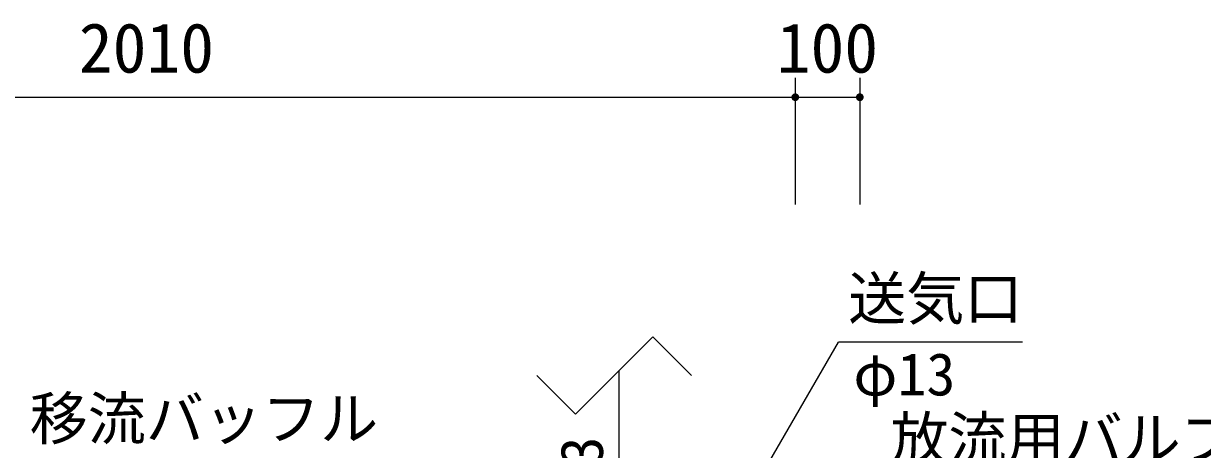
# Model space of a CAD drawing. Units: millimetres, scale not verified. Extents: x -8910 to 8910, y -6308 to 6308.
# Drawn here: x -5430 to -3604, y 2151 to 2812 of the extents above; entities that cross this region are included whole.
import ezdxf
from ezdxf.enums import TextEntityAlignment as Align

# ---------------------------------------------------------------- set-up
doc = ezdxf.new("R2010")
doc.units = ezdxf.units.MM
doc.header["$LTSCALE"] = 30
for name, color, linetype, lineweight in [('0-2_空気管', 3, 'Continuous', 25), ('0-4_07', 3, 'Continuous', 25), ('0-6_製作', 5, 'Continuous', 25)]:
    doc.layers.add(name, color=color, linetype=linetype, lineweight=lineweight)
doc.styles.add('ＭＳ ゴシック', font='')
doc.styles.get('ＭＳ ゴシック').set_extended_font_data('MS Gothic')

msp = doc.modelspace()

# ---------------------------------------------------------------- linework, layer by layer
at = {"layer": '0-2_空気管'}
for p in [(-4499.88, 1742.06), (-3882.44, 2317.86)]:
    msp.add_line(p, (-4167.44, 2317.86), dxfattribs=at)
at = {"layer": '0-4_07', "color": 7}
for p, q in [((-4454.92, 2326.17), (-4574.92, 2206.17)), ((-4394.92, 2266.17), (-4454.92, 2326.17)), ((-4574.92, 2206.17), (-4634.92, 2266.17))]:
    msp.add_line(p, q, dxfattribs=at)
at = {"layer": '0-4_07', "color": 6}
msp.add_line((-4507.34, 1748.98), (-4507.34, 2273.76), dxfattribs=at)
at = {"layer": '0-6_製作', "color": 2}
for p, q in [((-4234.34, 2727.6), (-4234.34, 2531.23)), ((-4134.34, 2727.6), (-4134.34, 2531.23)), ((-6244.34, 2697.6), (-4234.34, 2697.6)), ((-4234.34, 2697.6), (-4134.34, 2697.6))]:
    msp.add_line(p, q, dxfattribs=at)
at = {"layer": '0-6_製作'}
for points in [[(-4235.83, 2703.41), (-4234.34, 2697.6), (-4236.55, 2703.18)], [(-4235.09, 2703.55), (-4234.34, 2697.6), (-4235.83, 2703.41)], [(-4234.34, 2703.6), (-4234.34, 2697.6), (-4235.09, 2703.55)], [(-4233.96, 2703.59), (-4234.34, 2697.6), (-4234.34, 2703.6)], [(-4233.22, 2703.49), (-4234.34, 2697.6), (-4233.96, 2703.59)], [(-4232.49, 2703.31), (-4234.34, 2697.6), (-4233.22, 2703.49)], [(-4231.79, 2703.03), (-4234.34, 2697.6), (-4232.49, 2703.31)], [(-4135.83, 2703.41), (-4134.34, 2697.6), (-4136.55, 2703.18)], [(-4135.09, 2703.55), (-4134.34, 2697.6), (-4135.83, 2703.41)], [(-4134.34, 2703.6), (-4134.34, 2697.6), (-4135.09, 2703.55)], [(-4133.96, 2703.59), (-4134.34, 2697.6), (-4134.34, 2703.6)], [(-4133.22, 2703.49), (-4134.34, 2697.6), (-4133.96, 2703.59)], [(-4132.49, 2703.31), (-4134.34, 2697.6), (-4133.22, 2703.49)], [(-4131.79, 2703.03), (-4134.34, 2697.6), (-4132.49, 2703.31)], [(-4236.55, 2703.18), (-4240.34, 2697.6), (-4240.33, 2697.98)], [(-4236.55, 2703.18), (-4234.34, 2697.6), (-4240.34, 2697.6)], [(-4234.34, 2697.6), (-4240.29, 2696.85), (-4240.34, 2697.6)], [(-4236.55, 2703.18), (-4240.33, 2697.98), (-4237.23, 2702.86)], [(-4237.23, 2702.86), (-4240.33, 2697.98), (-4240.23, 2698.72)], [(-4234.34, 2697.6), (-4240.15, 2696.11), (-4240.29, 2696.85)], [(-4237.23, 2702.86), (-4240.23, 2698.72), (-4237.87, 2702.45)], [(-4237.87, 2702.45), (-4240.23, 2698.72), (-4240.05, 2699.45)], [(-4234.34, 2697.6), (-4239.92, 2695.39), (-4240.15, 2696.11)], [(-4237.87, 2702.45), (-4240.05, 2699.45), (-4238.45, 2701.97)], [(-4238.45, 2701.97), (-4240.05, 2699.45), (-4239.77, 2700.15)], [(-4234.34, 2697.6), (-4239.6, 2694.71), (-4239.92, 2695.39)], [(-4238.45, 2701.97), (-4239.77, 2700.15), (-4238.96, 2701.42)], [(-4238.96, 2701.42), (-4239.77, 2700.15), (-4239.41, 2700.81)], [(-4234.34, 2697.6), (-4239.19, 2694.07), (-4239.6, 2694.71)], [(-4234.34, 2697.6), (-4238.71, 2693.49), (-4239.19, 2694.07)], [(-4234.34, 2697.6), (-4238.16, 2692.98), (-4238.71, 2693.49)], [(-4234.34, 2697.6), (-4237.56, 2692.53), (-4238.16, 2692.98)], [(-4234.34, 2691.6), (-4237.56, 2692.53), (-4234.34, 2697.6)], [(-4234.34, 2691.6), (-4236.9, 2692.17), (-4237.56, 2692.53)], [(-4234.34, 2691.6), (-4236.19, 2691.89), (-4236.9, 2692.17)], [(-4234.34, 2691.6), (-4235.46, 2691.71), (-4236.19, 2691.89)], [(-4234.34, 2691.6), (-4234.72, 2691.61), (-4235.46, 2691.71)], [(-4231.13, 2702.67), (-4234.34, 2697.6), (-4231.79, 2703.03)], [(-4230.52, 2702.22), (-4234.34, 2697.6), (-4231.13, 2702.67)], [(-4230.52, 2702.22), (-4228.34, 2697.6), (-4234.34, 2697.6)], [(-4228.34, 2697.6), (-4234.34, 2691.6), (-4234.34, 2697.6)], [(-4228.34, 2697.6), (-4233.59, 2691.65), (-4234.34, 2691.6)], [(-4228.34, 2697.6), (-4232.85, 2691.79), (-4233.59, 2691.65)], [(-4228.34, 2697.6), (-4232.13, 2692.02), (-4232.85, 2691.79)], [(-4228.34, 2697.6), (-4231.45, 2692.34), (-4232.13, 2692.02)], [(-4228.35, 2697.22), (-4231.45, 2692.34), (-4228.34, 2697.6)], [(-4228.45, 2696.47), (-4231.45, 2692.34), (-4228.35, 2697.22)], [(-4228.45, 2696.47), (-4230.81, 2692.75), (-4231.45, 2692.34)], [(-4228.63, 2695.75), (-4230.81, 2692.75), (-4228.45, 2696.47)], [(-4228.63, 2695.75), (-4230.23, 2693.23), (-4230.81, 2692.75)], [(-4229.97, 2701.71), (-4228.34, 2697.6), (-4230.52, 2702.22)], [(-4228.91, 2695.04), (-4230.23, 2693.23), (-4228.63, 2695.75)], [(-4228.91, 2695.04), (-4229.72, 2693.77), (-4230.23, 2693.23)], [(-4229.49, 2701.13), (-4228.34, 2697.6), (-4229.97, 2701.71)], [(-4229.27, 2694.38), (-4229.72, 2693.77), (-4228.91, 2695.04)], [(-4229.08, 2700.49), (-4228.34, 2697.6), (-4229.49, 2701.13)], [(-4228.76, 2699.81), (-4228.34, 2697.6), (-4229.08, 2700.49)], [(-4228.53, 2699.09), (-4228.34, 2697.6), (-4228.76, 2699.81)], [(-4228.39, 2698.35), (-4228.34, 2697.6), (-4228.53, 2699.09)], [(-4136.55, 2703.18), (-4140.34, 2697.6), (-4140.33, 2697.98)], [(-4136.55, 2703.18), (-4134.34, 2697.6), (-4140.34, 2697.6)], [(-4134.34, 2697.6), (-4140.29, 2696.85), (-4140.34, 2697.6)], [(-4136.55, 2703.18), (-4140.33, 2697.98), (-4137.23, 2702.86)], [(-4137.23, 2702.86), (-4140.33, 2697.98), (-4140.23, 2698.72)], [(-4134.34, 2697.6), (-4140.15, 2696.11), (-4140.29, 2696.85)], [(-4137.23, 2702.86), (-4140.23, 2698.72), (-4137.87, 2702.45)], [(-4137.87, 2702.45), (-4140.23, 2698.72), (-4140.05, 2699.45)], [(-4134.34, 2697.6), (-4139.92, 2695.39), (-4140.15, 2696.11)], [(-4137.87, 2702.45), (-4140.05, 2699.45), (-4138.45, 2701.97)], [(-4138.45, 2701.97), (-4140.05, 2699.45), (-4139.77, 2700.15)], [(-4134.34, 2697.6), (-4139.6, 2694.71), (-4139.92, 2695.39)], [(-4138.45, 2701.97), (-4139.77, 2700.15), (-4138.96, 2701.42)], [(-4138.96, 2701.42), (-4139.77, 2700.15), (-4139.41, 2700.81)], [(-4134.34, 2697.6), (-4139.19, 2694.07), (-4139.6, 2694.71)], [(-4134.34, 2697.6), (-4138.71, 2693.49), (-4139.19, 2694.07)], [(-4134.34, 2697.6), (-4138.16, 2692.98), (-4138.71, 2693.49)], [(-4134.34, 2697.6), (-4137.56, 2692.53), (-4138.16, 2692.98)], [(-4134.34, 2691.6), (-4137.56, 2692.53), (-4134.34, 2697.6)], [(-4134.34, 2691.6), (-4136.9, 2692.17), (-4137.56, 2692.53)], [(-4134.34, 2691.6), (-4136.19, 2691.89), (-4136.9, 2692.17)], [(-4134.34, 2691.6), (-4135.46, 2691.71), (-4136.19, 2691.89)], [(-4134.34, 2691.6), (-4134.72, 2691.61), (-4135.46, 2691.71)], [(-4131.13, 2702.67), (-4134.34, 2697.6), (-4131.79, 2703.03)], [(-4130.52, 2702.22), (-4134.34, 2697.6), (-4131.13, 2702.67)], [(-4130.52, 2702.22), (-4128.34, 2697.6), (-4134.34, 2697.6)], [(-4128.34, 2697.6), (-4134.34, 2691.6), (-4134.34, 2697.6)], [(-4128.34, 2697.6), (-4133.59, 2691.65), (-4134.34, 2691.6)], [(-4128.34, 2697.6), (-4132.85, 2691.79), (-4133.59, 2691.65)], [(-4128.34, 2697.6), (-4132.13, 2692.02), (-4132.85, 2691.79)], [(-4128.34, 2697.6), (-4131.45, 2692.34), (-4132.13, 2692.02)], [(-4128.35, 2697.22), (-4131.45, 2692.34), (-4128.34, 2697.6)], [(-4128.45, 2696.47), (-4131.45, 2692.34), (-4128.35, 2697.22)], [(-4128.45, 2696.47), (-4130.81, 2692.75), (-4131.45, 2692.34)], [(-4128.63, 2695.75), (-4130.81, 2692.75), (-4128.45, 2696.47)], [(-4128.63, 2695.75), (-4130.23, 2693.23), (-4130.81, 2692.75)], [(-4129.97, 2701.71), (-4128.34, 2697.6), (-4130.52, 2702.22)], [(-4128.91, 2695.04), (-4130.23, 2693.23), (-4128.63, 2695.75)], [(-4128.91, 2695.04), (-4129.72, 2693.77), (-4130.23, 2693.23)], [(-4129.49, 2701.13), (-4128.34, 2697.6), (-4129.97, 2701.71)], [(-4129.27, 2694.38), (-4129.72, 2693.77), (-4128.91, 2695.04)], [(-4129.08, 2700.49), (-4128.34, 2697.6), (-4129.49, 2701.13)], [(-4128.76, 2699.81), (-4128.34, 2697.6), (-4129.08, 2700.49)], [(-4128.53, 2699.09), (-4128.34, 2697.6), (-4128.76, 2699.81)], [(-4128.39, 2698.35), (-4128.34, 2697.6), (-4128.53, 2699.09)]]:
    msp.add_solid(points, dxfattribs=at)

# ---------------------------------------------------------------- texts
at = {"layer": '0-2_空気管', "color": 4, "style": 'ＭＳ ゴシック'}
for s, p in [('送気口', (-4152.44, 2332.86)), ('φ13', (-4144.31, 2215.22)), ('移流バッフル', (-5420.55, 2146.59)), ('放流用バルブ', (-4087.1, 2115.9))]:
    msp.add_text(s, height=65.98, dxfattribs=at).set_placement(p, align=Align.BOTTOM_LEFT)
msp.add_text('φ13', height=65.98, rotation=90, dxfattribs=at).set_placement((-4512.5, 2013.3), align=Align.BOTTOM_LEFT)
at = {"layer": '0-6_製作', "color": 4, "style": 'ＭＳ ゴシック'}
for s, p in [('2010', (-5344.34, 2712.6)), ('100', (-4263.09, 2712.6))]:
    msp.add_text(s, height=76.98, dxfattribs=at).set_placement(p, align=Align.BOTTOM_LEFT)

doc.saveas('drawing.dxf')
